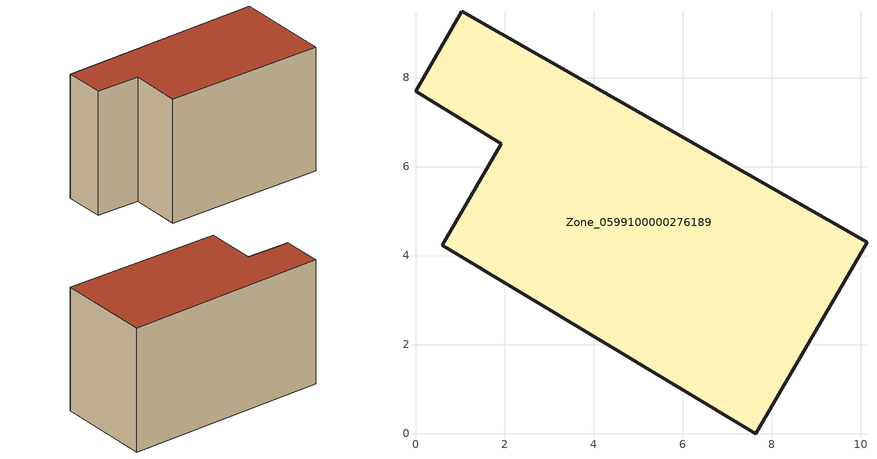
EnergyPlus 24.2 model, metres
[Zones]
Zone_0599100000276189
 floor ground (C_G): 10.14,4.3 7.65,0 0.6,4.23 1.93,6.51 0,7.69 1.04,9.49 z0
 wall outside (C_F): 7.65,0 10.14,4.3 1.04,9.49 0,7.69 1.93,6.51 0.6,4.23 7.65,0 z0:6.49
 roof outside (C_R): 0.6,4.23 7.65,0 10.14,4.3 1.04,9.49 0,7.69 1.93,6.51 z6.49
[BUILDING]
Pand.0599100000276189: North Axis=0; Terrain=City; Loads Convergence Tolerance Value=0.04; Temperature Convergence Tolerance Value=0.4; Solar Distribution=FullExterior; Maximum Number of Warmup Days=25; Minimum Number of Warmup Days=1
[Site:Location]
Rotterdam.The.Hague.AP_ZH_NLD Design_Conditions: Latitude=51.96; Longitude=4.45; Time Zone=1; Elevation=-4.5
[SITE:GROUNDTEMPERATURE:BUILDINGSURFACE]
18, 18, 18, 18, 18, 18, 18, 18, 18, 18, 18, 18
[MATERIAL] Thermal Absorptance=0.9; Solar Absorptance=0.7; Visible Absorptance=0.7
Name | Roughness | Thickness | Conductivity | Density | Specific Heat
G.TC.1946 | MediumSmooth | 0.15 | 1 | 540 | 1210
F.TC.1946 | Rough | 0.3 | 0.857143 | 1920 | 840
R.TC.1946 | MediumRough | 0.2 | 0.909091 | 1500 | 1000
[CONSTRUCTION]
C_G: G.TC.1946
C_F: F.TC.1946
C_R: R.TC.1946
[ZONE]
Zone_0599100000276189: Type=1; Multiplier=1; Ceiling Height=Autocalculate; Volume=Autocalculate; Floor Area=autocalculate; Part of Total Floor Area=Yes
[ZONEINFILTRATION:DESIGNFLOWRATE]
Infil_Zone_0599100000276189: Zone or ZoneList or Space or SpaceList=Zone_0599100000276189; Schedule=AlwaysOn; Design Flow Rate Calculation Method=Flow/Area; Flow Rate per Floor Area=0.003; Constant Term Coefficient=1; Temperature Term Coefficient=0; Velocity Term Coefficient=0; Velocity Squared Term Coefficient=0
[HVACTEMPLATE:ZONE:IDEALLOADSAIRSYSTEM]
Zone_0599100000276189: Maximum Heating Supply Air Temperature=50; Minimum Cooling Supply Air Temperature=13; Maximum Heating Supply Air Humidity Ratio=0.0156; Minimum Cooling Supply Air Humidity Ratio=0.0077; Heating Limit=NoLimit; Cooling Limit=NoLimit; Dehumidification Control Type=ConstantSensibleHeatRatio; Cooling Sensible Heat Ratio=0.7; Dehumidification Setpoint=60; Humidification Control Type=None; Humidification Setpoint=30; Outdoor Air Method=None; Outdoor Air Flow Rate per Person=0.00944; Outdoor Air Flow Rate per Zone Floor Area=0; Outdoor Air Flow Rate per Zone=0; Demand Controlled Ventilation Type=None; Outdoor Air Economizer Type=NoEconomizer; Heat Recovery Type=None; Sensible Heat Recovery Effectiveness=0.7; Latent Heat Recovery Effectiveness=0.65
[ZONECONTROL:THERMOSTAT]
ThermostatControl_Zone_0599100000276189: Zone or ZoneList=Zone_0599100000276189; Control Type Schedule=DualSetpointControlType; Control 1=Thermostat_Zone_0599100000276189; Temperature Difference Between Cutout And Setpoint=0
[THERMOSTATSETPOINT:DUALSETPOINT]
Thermostat_Zone_0599100000276189: Heating Setpoint Temperature Schedule=HeatingSetpoint_Zone_0599100000276189; Cooling Setpoint Temperature Schedule=CoolingSetpoint_Zone_0599100000276189
[SCHEDULE:COMPACT]
HeatingSetpoint_Zone_0599100000276189: Through: 12/31, For: AllDays, Until: 24:00, 21
CoolingSetpoint_Zone_0599100000276189: Through: 12/31, For: AllDays, Until: 24:00, 24
DualSetpointControlType: Through: 12/31, For: AllDays, Until: 24:00, 4
AlwaysOn: Through: 12/31, For: AllDays, Until: 24:00, 1
